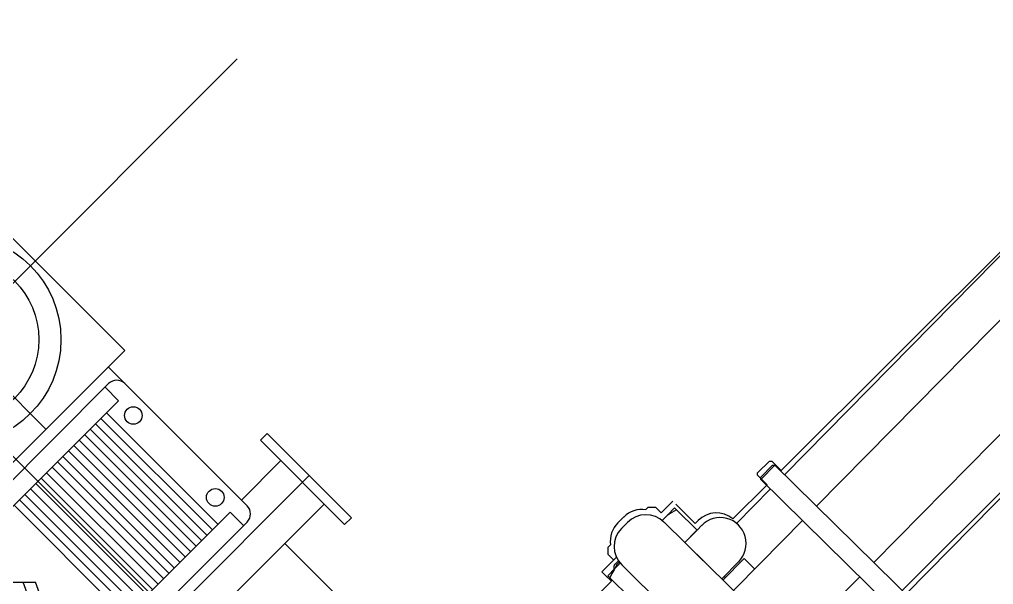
# Model space of a CAD drawing. Extents: x 396920 to 398709, y 7494597 to 7498244.
# Drawn here: x 397941.267 to 397943.766, y 7494613.476 to 7494614.927 of the extents above; entities that cross this region are included whole.
import ezdxf

# ---------------------------------------------------------------- set-up
doc = ezdxf.new("R2010")
doc.units = 0
doc.layers.add('NV09- LINHAS FUTURAS', color=7, linetype='Continuous')
doc.layers.add('NV15- DETALHES', color=7, linetype='Continuous')

msp = doc.modelspace()

# ---------------------------------------------------------------- linework, layer by layer
at = {"layer": 'NV09- LINHAS FUTURAS'}
msp.add_circle((397940, 7494613), 10, dxfattribs=at)
msp.add_circle((397940, 7494613), 10, dxfattribs=at)
msp.add_circle((397940, 7494613), 10, dxfattribs=at)
at = {"layer": 'NV15- DETALHES'}
for p, q in [((397938.9994, 7494616.057), (397943.1313, 7494611.9245)), ((397938.1738, 7494611.1741), (397941.8262, 7494614.8259)), ((397940.7274, 7494614.483), (397941.3352, 7494613.8751)), ((397943.2299, 7494613.7584), (397943.9126, 7494614.4524)), ((397943.2217, 7494613.7691), (397943.8515, 7494614.3988)), ((397944.0167, 7494614.3932), (397943.3124, 7494613.6773)), ((397944.1633, 7494614.249), (397943.4591, 7494613.533)), ((397944.2242, 7494614.1459), (397943.5415, 7494613.4519)), ((397944.1606, 7494614.0897), (397943.5308, 7494613.46)), ((397941.4951, 7494614.0349), (397941.8514, 7494613.6785)), ((397941.496, 7494613.9921), (397941.2151, 7494613.7112)), ((397941.4869, 7494613.983), (397941.5218, 7494613.9482)), ((397941.5218, 7494613.9482), (397941.2499, 7494613.6764)), ((397941.4904, 7494613.9168), (397941.7761, 7494613.631)), ((397941.4625, 7494613.8889), (397941.7482, 7494613.6032)), ((397941.4764, 7494613.9029), (397941.7622, 7494613.6171)), ((397941.4346, 7494613.8611), (397941.7204, 7494613.5753)), ((397941.4486, 7494613.875), (397941.7343, 7494613.5892)), ((397941.4207, 7494613.8471), (397941.7064, 7494613.5614)), ((397941.3928, 7494613.8193), (397941.6785, 7494613.5335)), ((397941.4067, 7494613.8332), (397941.6925, 7494613.5474)), ((397941.3649, 7494613.7914), (397941.6507, 7494613.5056)), ((397941.3789, 7494613.8053), (397941.6646, 7494613.5195)), ((397941.8366, 7494613.6933), (397941.9376, 7494613.7944)), ((397943.161, 7494613.7629), (397943.1916, 7494613.7934)), ((397943.1916, 7494613.7934), (397943.1974, 7494613.7934)), ((397943.1974, 7494613.7934), (397943.2217, 7494613.7691)), ((397941.337, 7494613.7635), (397941.6228, 7494613.4777)), ((397941.351, 7494613.7774), (397941.6367, 7494613.4917)), ((397943.161, 7494613.7571), (397943.161, 7494613.7629)), ((397943.2054, 7494613.7826), (397943.1693, 7494613.7459)), ((397943.1995, 7494613.7825), (397943.1693, 7494613.7517)), ((397943.1995, 7494613.7825), (397943.2054, 7494613.7826)), ((397943.2054, 7494613.7826), (397943.5661, 7494613.4277)), ((397939.2436, 7494610.9893), (397942.0108, 7494613.7561)), ((397941.3092, 7494613.7356), (397941.5949, 7494613.4498)), ((397941.3231, 7494613.7496), (397941.6088, 7494613.4638)), ((397943.1854, 7494613.7327), (397943.161, 7494613.7571)), ((397943.1693, 7494613.7459), (397943.1693, 7494613.7517)), ((397943.53, 7494613.3911), (397943.1693, 7494613.7459)), ((397941.2952, 7494613.7217), (397941.581, 7494613.4359)), ((397943.0978, 7494613.6451), (397943.1854, 7494613.7327)), ((397943.107, 7494613.6334), (397943.1939, 7494613.7217)), ((397941.2673, 7494613.6938), (397941.5531, 7494613.408)), ((397941.2813, 7494613.7077), (397941.567, 7494613.422)), ((397942.9132, 7494613.6604), (397942.9435, 7494613.6907)), ((397941.2534, 7494613.6799), (397941.5391, 7494613.3941)), ((397941.8075, 7494613.6624), (397941.5357, 7494613.3906)), ((397941.6971, 7494613.3309), (397942.0491, 7494613.6829)), ((397941.8075, 7494613.6624), (397941.8423, 7494613.6276)), ((397942.8741, 7494613.6686), (397942.8802, 7494613.6746)), ((397942.8802, 7494613.6746), (397942.899, 7494613.6746)), ((397942.899, 7494613.6746), (397942.9132, 7494613.6604)), ((397942.9294, 7494613.6544), (397942.9478, 7494613.6732)), ((397942.9478, 7494613.6732), (397942.9529, 7494613.6681)), ((397942.9516, 7494613.6826), (397943.0009, 7494613.6333)), ((397943.0057, 7494613.6162), (397942.9529, 7494613.6681)), ((397941.8514, 7494613.6367), (397941.5705, 7494613.3558)), ((397942.8026, 7494613.6347), (397942.8176, 7494613.6498)), ((397942.8119, 7494613.6206), (397942.8268, 7494613.6358)), ((397942.9294, 7494613.6544), (397942.916, 7494613.6409)), ((397943.4248, 7494613.1408), (397942.9209, 7494613.6366)), ((397943.0009, 7494613.6333), (397943.0084, 7494613.6408)), ((397943.2764, 7494613.6406), (397943.1693, 7494613.5318)), ((397942.9741, 7494613.5842), (397943.0057, 7494613.6162)), ((397942.9741, 7494613.5842), (397943.0034, 7494613.6139)), ((397943.0057, 7494613.6162), (397943.0176, 7494613.6284)), ((397943.0069, 7494613.5519), (397942.9666, 7494613.5916)), ((397941.9481, 7494613.5818), (397942.2978, 7494613.232)), ((397942.7778, 7494613.5722), (397942.7838, 7494613.5782)), ((397942.7778, 7494613.5534), (397942.7778, 7494613.5722)), ((397942.7617, 7494613.5089), (397942.7982, 7494613.5455)), ((397942.792, 7494613.5392), (397942.7778, 7494613.5534)), ((397942.7963, 7494613.5299), (397942.8037, 7494613.5375)), ((397942.8061, 7494613.534), (397942.7992, 7494613.527)), ((397943.0215, 7494613.5375), (397943.0069, 7494613.5519)), ((397943.069, 7494613.4909), (397943.1125, 7494613.5351)), ((397943.072, 7494613.4879), (397943.1261, 7494613.5429)), ((397943.1261, 7494613.5429), (397943.1536, 7494613.5158)), ((397942.7698, 7494613.5008), (397942.7617, 7494613.5089)), ((397942.7765, 7494613.499), (397942.795, 7494613.5178)), ((397942.8083, 7494613.5313), (397942.795, 7494613.5178)), ((397942.8127, 7494613.5266), (397943.3166, 7494613.0309)), ((397943.1693, 7494613.5318), (397943.0995, 7494613.4608)), ((397942.5406, 7494613.2394), (397942.7859, 7494613.4847)), ((397942.7859, 7494613.4847), (397942.7698, 7494613.5008)), ((397942.7816, 7494613.494), (397942.7765, 7494613.499)), ((397942.8344, 7494613.4421), (397942.7816, 7494613.494)), ((397943.075, 7494613.497), (397943.078, 7494613.494)), ((397943.423, 7494613.4964), (397943.316, 7494613.3876)), ((397940.9253, 7494613.4821), (397941.3085, 7494613.4828)), ((397942.8584, 7494613.4816), (397942.8987, 7494613.4419))]:
    msp.add_line(p, q, dxfattribs=at)
for points in [[(397941.0774, 7494614.5372), (397941.5374, 7494614.0772), (397941.1331, 7494613.673), (397940.6731, 7494614.133)], [(397942.1188, 7494613.648), (397941.9028, 7494613.8641), (397941.8854, 7494613.8467), (397942.1014, 7494613.6306)]]:
    msp.add_lwpolyline(points, close=True, dxfattribs=at)
for points in [[(397942.9529, 7494613.6681), (397942.9409, 7494613.6616), (397942.9294, 7494613.6544)], [(397942.795, 7494613.5178), (397942.7929, 7494613.5145), (397942.787, 7494613.5044), (397942.7816, 7494613.494)], [(397942.793, 7494613.5158), (397942.7927, 7494613.5186), (397942.7927, 7494613.5214), (397942.7931, 7494613.524), (397942.7939, 7494613.5264), (397942.795, 7494613.5284), (397942.7963, 7494613.5299)], [(397942.7992, 7494613.527), (397942.7987, 7494613.5264), (397942.7977, 7494613.5248), (397942.7971, 7494613.523), (397942.7968, 7494613.5209), (397942.7968, 7494613.5196)]]:
    msp.add_lwpolyline(points, dxfattribs=at)
for centre, radius in [((397941.1052, 7494614.1051), 0.2686), ((397941.1052, 7494614.1051), 0.2119), ((397941.5595, 7494613.9104), 0.0226), ((397941.7697, 7494613.7001), 0.0226)]:
    msp.add_circle(centre, radius, dxfattribs=at)
for centre, radius, start, end in [((397940, 7494613), 1.3947, 69.7391, 20.2524), ((397940, 7494613), 1.3651, 69.2829, 20.7086), ((397941.5169, 7494613.9712), 0.0296, 44.9957, 134.9957), ((397941.8305, 7494613.6576), 0.0296, 314.9957, 44.9957), ((397942.8646, 7494613.6027), 0.0665, 81.7832, 135), ((397943.0554, 7494613.5938), 0.0665, 50.4721, 135), ((397942.8496, 7494613.5877), 0.0665, 135, 188.2168), ((397942.8742, 7494613.5891), 0.0665, 45.4727, 135.4727), ((397943.0651, 7494613.5817), 0.0665, 315.4727, 135.4727), ((397942.8593, 7494613.574), 0.0665, 135.4727, 225.4727)]:
    msp.add_arc(centre, radius, start, end, dxfattribs=at)

doc.saveas('drawing.dxf')
